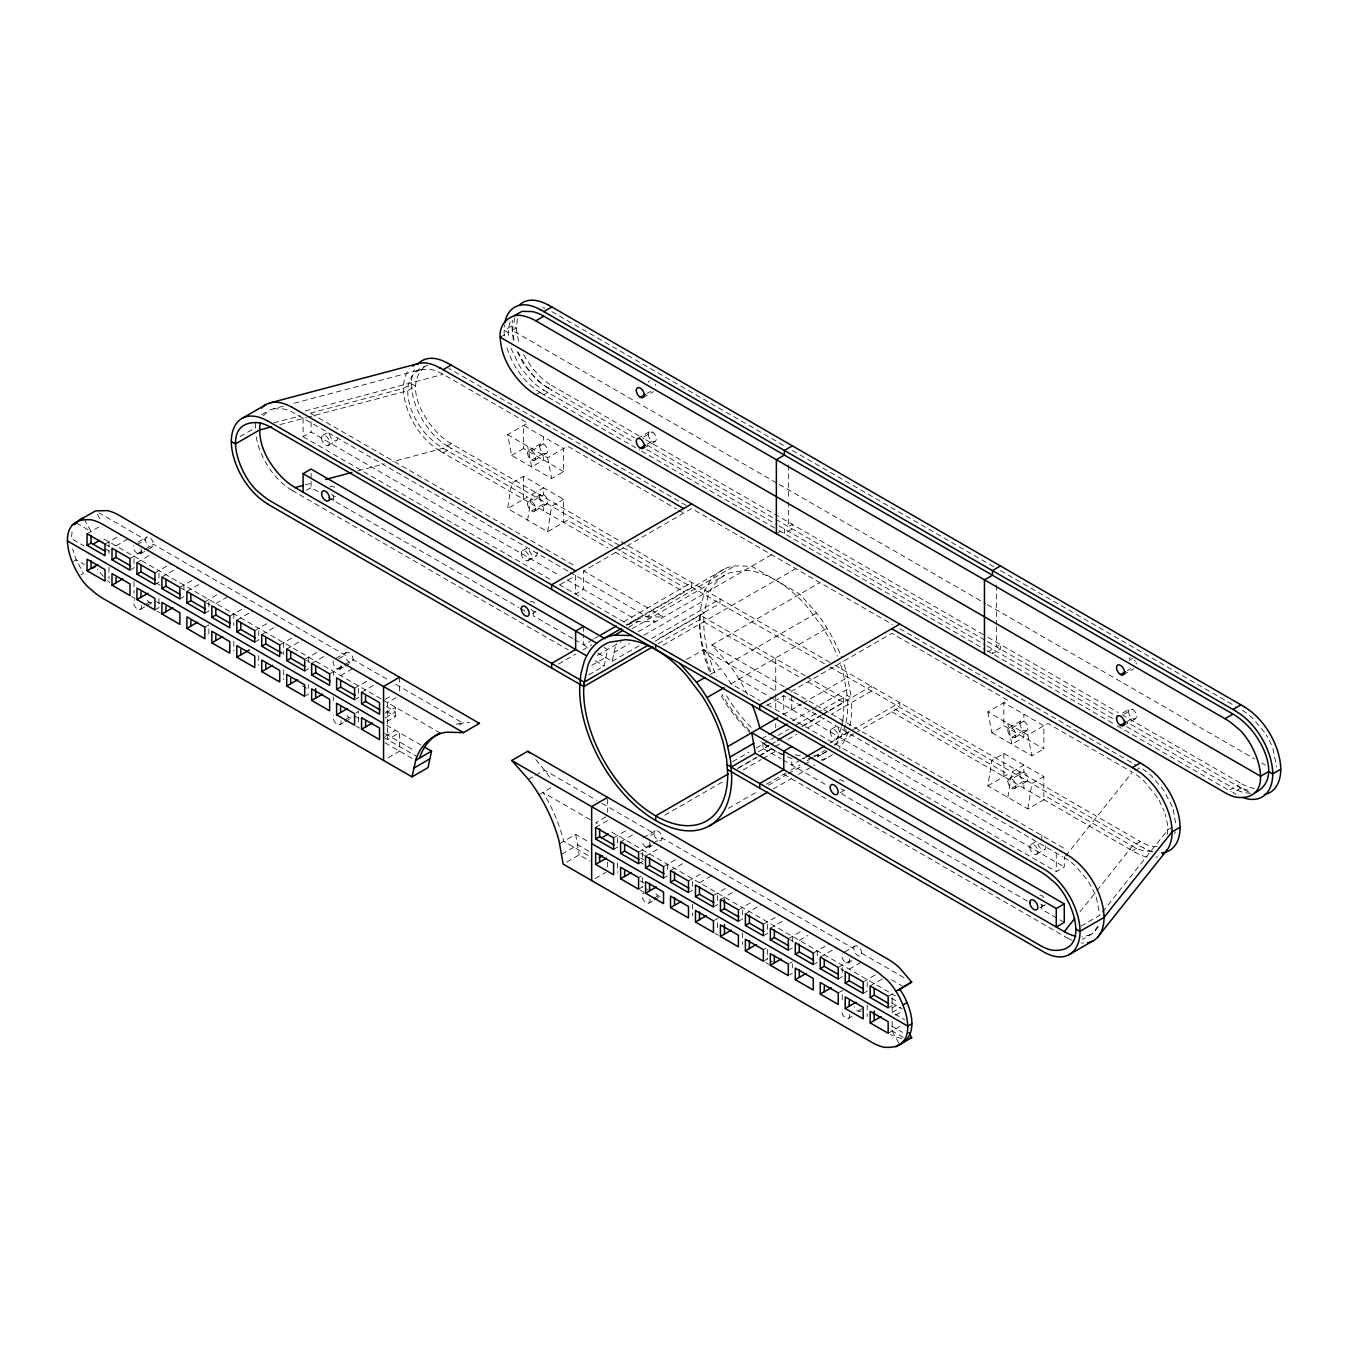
<?xml version="1.0" encoding="UTF-8"?>
<svg xmlns="http://www.w3.org/2000/svg" width="1348" height="1348" viewBox="0 0 1348 1348"><rect width="100%" height="100%" fill="white"/><g stroke="black" fill="none" stroke-linecap="round" stroke-linejoin="round"><path stroke-width="0.75" stroke-dasharray="5 3.75" d="M703.875 617.266L703.707 621.782A101.875 58.823 60 0 0 716.732 677.016M1167.621 834.378L1167.621 824.723L1165.211 814.024M588.688 674.876L604.123 665.963L607.611 649.483L604.056 647.444M597.889 653.123L612.127 661.346L616.238 642.929M700.202 615.143L699.696 624.107A101.875 58.823 60 0 0 709.351 671.253M654.875 641.328L704.212 612.835L708.054 595.85A101.875 58.823 60 0 1 729.437 572.934L745.292 570.423A101.875 58.823 60 0 1 806.171 605.572L822.044 626.399A101.875 58.823 60 0 1 837.479 656.19M612.969 546.294L567.643 520.126L547.625 531.685L507.606 508.567L511.617 483.157L523.614 476.232L563.633 499.333L563.633 522.434M527.624 520.126L531.618 494.716L543.632 487.774L543.632 494.716L531.618 501.641M547.625 531.685L551.635 506.258L563.633 499.333M1152.102 851.329L1143.761 850.79A55.487 32.032 60 0 1 1132.32 846.14L1047.868 797.393L1027.85 808.935L987.831 785.833L991.842 760.424L1003.839 753.481L1043.858 776.583L1043.858 799.701M1007.849 797.393L1011.843 771.966L1023.857 765.041L1023.857 771.966L1011.843 778.908M1027.85 808.935L1031.86 783.525L1043.858 776.583M72.084 531.786L71.41 538.61L83.913 545.822M517.447 319.122L516.233 328.002L518.946 343.706M1174.715 833.974L1175.237 831.935M510.117 321.818L508.533 327.968L508.533 337.623M514.953 317.724L512.24 330.311L513.453 340.572M1097.997 926.009L1092.537 933.473L1082.478 939.438M263.163 415.791L269.92 409.893L283.569 406.034M1065.594 856.047L1132.32 772.202L1047.868 723.455L1027.85 734.997L987.831 711.896L1007.849 700.337L891.786 633.341L791.748 691.103L791.748 709.587M1079.984 911.905L1095.688 892.174M1096.986 890.523L1132.32 846.14L1140.324 841.523A55.487 32.032 60 0 0 1151.765 846.173L1158.117 846.847M1102.512 911.939L1167.924 829.728L1172.726 826.964M1095.115 930.946L1100.356 924.374M427.704 365.325C391.83 376.446 411.426 422.783 431.731 439.701A55.487 32.032 60 0 0 443.172 448.261L527.624 497.024L507.606 508.567M424.401 366.841C403.894 386.219 423.188 419.262 439.734 435.067A55.487 32.032 60 0 0 451.176 443.644L619.187 540.649M261.461 414.712L268.319 410.752M240.045 436.617L255.497 427.704M87.047 533.774L99.634 526.512M73.5 561.391L76.179 559.841L84.435 564.627M105.026 544.154L121.034 534.92M303.098 418.234L303.098 436.718L311.102 432.085L559.959 575.764M116.012 545.873L128.009 538.947M80.863 574.956L83.525 573.406L76.179 559.841L72.624 548.872M138.069 542.098L146.646 537.144M322.728 435.488L329.131 431.781M136.906 544.676L145.483 539.739A5.662 3.269 60 0 1 151.482 539.2A5.662 3.269 60 0 1 151.482 547.204A5.662 3.269 60 0 1 145.483 539.739L99.162 512.981M500.226 337.236L508.23 332.619L504.236 330.311L512.24 325.694L516.233 328.002L512.24 330.311L777.459 483.443M137.479 553.59L142.618 550.624M144.337 549.63L153.487 544.356L345.139 655.044A5.662 3.269 60 0 0 351.137 662.508A5.662 3.269 60 0 0 351.137 654.505A5.662 3.269 60 0 0 345.139 655.044L336.562 659.998M129.981 558.561L145.988 549.327M140.31 553.876L145.449 550.911M147.168 549.917L152.307 546.951M328.39 445.278L336.393 440.661M136.957 562.605L152.964 553.354M129.981 570.12L133.991 567.811L133.991 556.252M154.936 572.984L170.943 563.734M306.299 490.318L311.102 487.538L318.01 491.531M161.912 577.011L177.919 567.761M154.936 584.526L158.946 582.218L158.946 570.659M144.91 604.864L151.768 600.905M140.31 609.448L145.449 606.465M147.168 605.488L152.307 602.505M328.39 500.849L334.793 497.159M179.891 587.391L192.478 580.129M154.936 609.953L158.946 607.628L158.946 596.086M186.883 591.418L202.891 582.168M179.891 598.933L183.901 596.625M451.176 443.644L443.172 448.261L392.453 461.724M535.83 394.762L543.834 390.145L634.032 442.211M517.009 351.542L524.372 365.106L536.403 379.26A55.487 32.032 60 0 0 547.844 387.836L551.837 385.528L643.839 438.639M443.172 452.894L451.176 448.261M543.834 394.762L551.837 390.145M204.845 601.798L220.853 592.547M563.633 471.615L523.614 448.496L523.614 425.395L563.633 448.496L563.633 471.615L551.635 478.54L511.617 455.439L507.606 434.646L527.624 423.087L443.172 374.323A55.487 32.032 60 0 0 431.731 369.672L421.486 369.453L291.673 403.894M215.832 603.516L227.846 596.574M204.845 613.34L208.856 611.032L208.856 599.489M204.845 627.208L208.856 624.899L208.856 636.458M229.8 616.205L245.808 606.954M511.617 455.439L523.614 448.496M528.787 450.535L540.801 443.593M236.793 620.232L252.801 610.998M531.618 450.805L543.632 443.88L543.632 436.954M531.618 460.056L543.632 453.13L543.632 460.056L531.618 466.981L527.624 446.188M647.158 393.346L650.579 391.375M534.448 460.342L546.462 453.4M643.131 397.593L653.409 391.645M507.606 434.646L547.625 457.747L567.643 446.188L676.443 509.005M254.772 630.611L270.779 621.377M261.748 634.638L277.755 625.405M254.772 642.17L258.765 639.845L258.765 628.303M279.727 645.018L295.734 635.784M528.787 501.355L540.801 494.43M637.469 438.622L649.466 431.697M643.721 436.921L652.297 431.967M286.703 649.045L302.71 639.811M531.618 510.892L543.632 503.95L543.632 510.892M647.158 444.183L652.297 441.217M534.448 511.162L546.462 504.236M643.131 448.429L655.128 441.487M304.682 659.425L320.689 650.191M311.658 663.452L327.665 654.218M304.682 670.984L308.675 668.675M336.006 658.397L346.301 652.449M522.384 550.793L527.186 548.029M333.259 660.857A5.662 3.269 60 0 0 337.135 668.911L342.274 665.946M344.566 664.615L353.142 659.661L388.662 680.184M329.637 673.832L345.644 664.598M339.949 669.198L343.386 667.209M345.105 666.215L351.963 662.256M528.045 560.6L536.049 555.983M340.623 675.55L352.62 668.625M306.013 695.619L308.675 694.085M354.591 688.238L370.599 679.004M361.567 692.282L377.575 683.032M354.591 699.797L358.602 697.489L358.602 685.93M560.212 584.493L575.647 575.579L575.647 594.064L583.65 589.447L583.65 570.962L691.692 508.567L892.528 624.528M355.923 712.89L358.602 711.356L358.602 722.899M344.566 720.102L351.424 716.125M339.949 724.668L343.386 722.68M345.105 721.702L351.963 717.726A5.662 3.269 60 0 1 345.661 713.143M532.848 613.306L536.049 611.453M385.258 699.359L392.133 695.399M396.127 697.708L387.55 702.662L387.55 739.631L399.564 732.689L399.564 751.173L387.112 758.368M385.258 713.21L395.554 707.279L395.554 716.513L385.258 722.461M385.258 717.844L395.554 711.896L386.472 706.655M385.258 736.328L395.554 730.38M592.732 639.643L583.65 644.9L583.65 634.622M594.552 638.598L598.192 636.492M623.669 621.782L691.692 582.505L691.692 587.138L626.062 625.017M776.364 533.623L784.368 529.006L784.368 533.623L792.371 529.006L792.371 524.389L788.361 526.697L788.361 502.046M558.493 664.042L575.647 654.134M582.841 649.972L591.856 644.782M626.82 625.186L724.432 569.058A80.257 46.337 60 0 1 734.862 565.84L751.577 566.261L799.886 594.148L816.602 613.037A80.257 46.337 60 0 1 827.032 628.303L829.509 632.33A107.537 62.075 60 0 1 841.59 657.487M459.179 725.005L462.735 722.949L469.508 722.41M628.522 627.241L638.817 621.293L655.532 621.698L570.187 572.428M629.449 624.141A107.537 62.075 60 0 1 633.931 621.091L636.391 619.895A80.257 46.337 60 0 1 646.821 616.676L734.862 565.84M632.027 628.707L724.803 575.158M597.316 655.431L621.007 641.749M638.379 631.605L771.595 554.702M591.705 665.39L605.437 657.47M613.441 652.853L629.6 643.518M643.973 635.211L701.482 602.017M612.127 661.346L639.087 645.776M651.657 638.514L720.186 598.95L719.883 603.399L656.223 640.165M658.161 643.653L699.882 619.574L799.937 677.353M662.963 645.304L795.741 568.654M686.688 659.492L703.841 649.601L776.482 691.524M747.618 694.742A107.537 62.075 60 0 0 741.467 683.166L738.99 679.122A80.257 46.337 60 0 0 728.56 663.873L711.845 644.967L819.904 582.589M528.467 779.397L533.808 776.313M535.594 775.285L544.474 770.146L596.827 800.375M710.278 674.438L720.557 668.49A80.257 46.337 60 0 1 730.987 683.756L760.087 700.556M728.56 663.873L816.602 613.037M538.897 794.646L553.186 786.406M730.987 683.756L827.032 628.303M766.591 705.627L783.744 695.72L1062.679 856.772M559.673 843.612L575.68 834.378L589.902 842.584M605.943 816.854L595.648 822.802L599.658 825.111M783.137 714.609L801.1 704.229M802.903 703.201L847.825 677.269M595.648 827.419L608.234 820.157M561.863 854.126L577.871 844.876L590.138 851.953M761.957 738.603L767.349 735.486M792.506 720.961L810.468 710.581M812.271 709.554L849.998 687.766M732.655 761.603L748.966 752.184M756.228 748.005L768.916 740.675M770.736 739.614L776.178 736.48M777.981 735.435L788.866 729.15M796.129 724.971L821.505 710.312M823.325 709.267L847.269 695.433L851.296 697.759L847.184 674.607A107.537 62.075 60 0 0 842.871 660.924M566.716 862.063L579.168 854.868L589.851 861.035M762.58 742.192L763.254 748.595L768.646 745.478M802.785 725.763L820.764 715.4M822.55 714.356L871.314 686.216L871.6 691.002L831.581 714.103M758.368 751.763L769.253 745.478M771.056 744.433L776.499 741.299M801.891 726.639L820.022 716.159M821.842 715.114L843.595 702.561L807.216 681.549M613.626 837.799L626.197 830.536M738.822 767.669L757.003 757.172M758.823 756.11L773.381 747.719M775.201 746.657L780.661 743.506M787.94 739.311L797.022 734.053M807.941 727.751L824.319 718.316M737.289 768.764L771.73 748.865M664.783 815.237L724.803 780.576M743.001 770.079L761.182 759.581M763.002 758.536L775.74 751.173M620.602 841.826L636.61 832.592M613.626 849.358L617.637 847.033L617.637 835.49M643.249 837.765L655.246 830.823M831.328 729.167L836.131 726.387M650.646 835.389L654.083 833.418A5.662 3.269 60 0 1 660.082 832.879A5.662 3.269 60 0 1 660.082 840.882A5.662 3.269 60 0 1 654.083 833.418L598.63 801.42M646.08 847.285L651.219 844.303M653.51 842.989L662.087 838.035L853.739 948.638A5.662 3.269 60 0 0 859.738 956.103A5.662 3.269 60 0 0 859.738 948.099A5.662 3.269 60 0 0 853.739 948.638M638.581 852.206L654.589 842.972M595.209 878.508L605.875 872.341M648.91 847.555L652.331 845.584M800.847 759.783L791.748 765.041L791.748 758.873M802.667 758.739L806.289 756.632M829.947 742.984L899.79 702.662L899.79 707.279L857.581 731.644M987.663 651.927L992.465 649.146L992.465 653.78L1000.469 649.146L1000.469 644.529L996.458 646.838L996.458 626.298M766.591 784.182L789.136 771.157M790.939 770.129L799.954 764.923M807.149 760.761L812.558 757.643M814.361 756.599L825.161 750.364M834.159 745.174L855.778 732.689M645.557 856.233L661.565 846.999M728.375 808.345L757.391 791.596M768.276 785.311L786.406 774.847M788.209 773.803L802.717 765.428M804.537 764.383L809.98 761.232M817.225 757.054L822.668 753.92M638.581 863.765L642.592 861.456L642.592 849.897M773.112 789.052L791.31 778.554M798.572 774.359L814.95 764.906M822.229 760.71L829.509 756.498M638.581 877.615L641.244 876.082M663.536 866.612L679.544 857.379M670.529 870.64L684.818 862.4M638.581 889.175L642.592 886.866L647.815 889.882M663.536 878.171L667.546 875.863M653.51 898.459L660.368 894.499M648.91 903.042L652.331 901.054M654.05 900.06L660.908 896.1A5.662 3.269 60 0 1 654.623 891.517M840.192 792.641L844.994 789.861M688.491 881.019L704.499 871.785M699.477 882.738L711.491 875.812M688.491 892.578L692.501 890.27L692.501 878.711M987.831 711.896L991.842 732.689L1003.839 725.763L1043.858 748.865L1043.858 725.763L1003.839 702.662L1003.839 725.763M713.446 895.426L729.453 886.192M1009.012 727.785L1021.026 720.86M1011.843 728.072L1023.857 721.146L1023.857 714.204M1129.102 660.368L1132.522 658.397M720.439 899.47L736.446 890.219M713.446 906.985L717.456 904.677L717.456 893.117M1011.843 737.305L1023.857 730.38L1023.857 737.305L1011.843 744.248L1007.849 723.455M1127.383 670.613L1130.82 668.625M1014.673 737.592L1026.687 730.667M1123.356 674.842L1133.651 668.911M713.446 920.853L717.456 918.544L717.456 930.086M738.418 909.849L754.425 900.599M745.393 913.877L761.401 904.626M738.418 921.392L742.411 919.083L742.411 907.524M991.842 732.689L1031.86 755.79L1043.858 748.865M987.831 785.833L1007.849 774.274L891.786 707.279M1009.012 778.622L1021.026 771.696M1122.833 712.907L1129.708 708.947M1123.962 714.17L1132.522 709.233M763.372 924.256L779.38 915.006M1011.843 788.142L1023.857 781.217L1023.857 788.142M1127.383 721.433L1132.522 718.467M770.348 928.283L782.918 921.021M1014.673 788.428L1026.687 781.486M1123.356 725.679L1135.353 718.754M763.372 935.798L767.366 933.49L767.366 921.948M763.372 949.666L766.035 948.133M788.327 938.663L804.335 929.412M763.372 961.225L767.366 958.9L772.606 961.933M799.313 940.382L807.89 935.428M788.327 950.205L792.321 947.897M789.658 963.298L792.321 961.764M813.282 953.07L829.29 943.819M1135.522 770.348L1140.324 767.585M789.658 974.857L792.321 973.323M820.258 957.097L836.266 947.863M813.282 964.612L817.276 962.304M844.606 951.991L854.902 946.043M1030.984 844.387L1037.387 840.697M838.237 967.476L850.807 960.214M848.566 962.775L851.987 960.804M1036.646 854.194L1044.649 849.577M849.223 969.195L861.22 962.27M838.237 979.036L842.23 976.71L842.23 965.168M838.237 992.886L842.23 990.578L842.23 1002.137M863.192 981.883L875.779 974.621M767.366 704.751L1056.276 871.549L1064.28 866.933L1064.28 856.671M870.168 985.91L884.473 977.671M863.192 993.442L867.202 991.134L867.202 979.575M1229.78 789.861L1232.982 788.024A55.487 32.032 60 0 0 1244.44 792.675L1250.792 793.349M1254.617 788.445L1252.444 788.041A55.487 32.032 60 0 1 1240.986 783.39L1236.992 785.716A55.487 32.032 60 0 0 1248.433 790.366L1250.607 790.754M1132.32 850.756L1140.324 846.14M1240.986 788.024L1232.982 792.641L1236.082 794.427M858.305 1010.798L861.743 1008.826M848.566 1018.347L851.987 1016.375M1039.847 907.912L1044.649 905.131M888.147 996.29L892.157 993.981L892.157 1012.466L904.66 1019.678M888.147 1007.849L892.157 1005.541M892.157 1007.849L899.015 1003.889M892.157 1012.466L900.734 1007.512M895.577 1015.111L902.435 1011.152M888.147 1033.259L900.734 1025.996M1081.029 926.11L1099.884 915.225L1096.21 896.74M416.397 371.475L421.486 369.453M1091.054 934.484L1082.09 936.961M724.432 569.058L721.972 570.255A107.537 62.075 60 0 0 704.279 592.092L700.168 610.509L704.212 612.835M305.238 410.921L443.172 374.323M273.745 422.868L300.115 415.875M310.259 413.179L403.558 388.426L411.561 383.809L415.572 386.118L407.568 390.735L308.17 417.105M279.777 424.637L306.148 417.644M305.238 484.859L311.321 483.241M357.978 470.856L384.349 463.864M273.425 408.73L283.653 408.966A55.487 32.032 60 0 1 295.094 413.617L568.384 571.384M646.821 616.676L663.536 617.081L583.65 570.962M901.829 1038.348L899.638 1037.943A55.487 32.032 60 0 1 890.523 1034.556M551.837 311.59L785.109 446.272M792.371 450.451L996.846 568.502M1000.469 570.592L1235.577 706.335M779.279 484.488L985.607 603.601M987.41 604.645L1254.432 758.806M1261.694 763.002L1265.334 765.108M645.658 439.684L985.995 636.172M987.798 637.216L1118.301 712.57M1121.924 714.659L1240.986 783.39M547.844 387.836L634.436 437.83M647.057 445.11L985.995 640.789M987.41 641.614L1117.93 716.967M1123.39 720.118L1244.086 789.81M646.669 449.507L777.105 524.827M778.925 525.872L985.22 644.967M987.039 646.012L1113.92 719.276M1126.557 726.572L1232.982 788.024M540.733 392.976L639.744 450.131M641.547 451.176L777.139 529.461M778.942 530.505L985.22 649.601M987.039 650.646L1113.566 723.691M1117.189 725.78L1231.179 791.596M686.25 505.433L451.176 369.706A55.487 32.032 60 0 0 448.85 368.442M899.79 628.724L1136.718 765.495M678.246 510.05L683.689 513.2M620.99 541.694L833.081 664.126M834.901 665.187L1140.324 841.523M448.075 446.474L621.209 546.429M623.012 547.473L828.262 665.979M830.065 667.024L1143.424 847.926M614.789 547.355L683.689 587.138M440.071 451.091L608.032 548.063M615.244 552.225L683.689 591.755M891.786 711.896L1135.42 852.559M805.245 675.786L699.882 614.958L699.696 619.473A107.537 62.075 60 0 0 711.963 674.388M807.048 676.831L851.599 702.561L851.768 707.279A107.537 62.075 60 0 1 849.189 728.51M311.102 413.6L574.636 565.756M711.845 644.967L784.485 686.907M786.305 687.952L1064.28 848.448M567.255 579.977L636.391 619.895M738.99 679.122L768.09 695.939M769.91 696.983L1064.28 866.933M303.098 436.718L551.955 580.398M559.251 584.594L628.387 624.512A80.257 46.337 60 0 1 638.817 621.293M328.39 497.513L518.862 607.493M520.648 608.521L526.04 611.638M572.833 638.649L533.218 615.783L533.218 611.166M574.636 639.693L587.206 646.956M763.254 748.595L781.065 758.873M782.851 759.901L827.756 785.833M1027.361 901.071L842.163 794.157L842.163 789.591M1064.28 922.386L1041.819 909.411L1041.819 904.862M595.226 660.823L604.123 665.963M291.994 490.369L568.401 649.955M783.744 774.274L1067.38 938.04M395.924 684.38L462.735 722.949A80.257 46.337 60 0 0 456.433 724.365M861.743 953.255L904.424 977.89M891.567 979.794L902.368 986.011M76.179 522.889L91.057 531.466L84.469 519.519M381.029 698.887L103.055 538.408L103.055 541.492M382.832 699.932L440.307 733.11M590.188 819.651L542.907 792.338L545.367 796.382A107.537 62.075 60 0 1 563.06 838.641L563.683 841.304L590.323 856.688M611.655 832.036L895.46 995.886M104.874 544.07L110.317 547.221M181.171 588.132L184.811 590.222M206.615 602.809L210.254 604.915M306.535 660.503L310.175 662.593M640.721 853.452L644.361 855.542M789.709 939.455L793.332 941.544M840.579 968.824L844.202 970.914M891.432 998.194L898.712 1002.39M104.874 548.687L110.317 551.837M386.472 711.272L395.554 716.513M640.721 858.069L644.361 860.159M891.432 1002.811L902.334 1009.113M156.452 583.094L160.092 585.201M639.626 862.046L643.249 864.152M386.573 725.19L420.879 744.989M156.301 601.545L159.957 603.651M302.188 685.744L307.664 688.895M354.136 715.721L359.579 718.872M385.023 733.548L415.336 751.038M640.367 880.969L643.99 883.075M891.736 1026.148L902.621 1032.433M383.557 737.305L417.745 757.054M892.157 1021.329L892.157 1030.95L905.384 1038.583M131.632 596.49L135.255 598.579M156.89 611.065L160.496 613.155M355.973 726.016L359.596 728.105M385.023 742.782L412.016 758.368M640.351 890.202L643.99 892.292M714.811 933.187L718.45 935.293M765.563 962.489L769.169 964.561M703.841 649.601L720.557 668.49M103.274 576.304L97.342 569.058M535.746 759.463L544.474 770.146A80.257 46.337 60 0 1 551.467 779.869M1264.475 732.183L1252.444 718.029A55.487 32.032 60 0 0 1240.986 709.469M1157.494 797.561L1143.761 780.778A55.487 32.032 60 0 0 1134.645 773.634M1266.176 734.829L1267.76 737.508M892.157 1030.95L899.672 1044.599M97.41 514.296L100.241 519.418M1159.095 800.257L1164.251 811.26M523.597 354.743L532.056 367.869L540.396 376.951A55.487 32.032 60 0 0 551.837 385.511M1269.243 740.237L1271.821 745.747M1095.115 893.977L1087.769 880.429L1075.721 866.259A55.487 32.032 60 0 0 1064.28 857.699M1172.255 806.643L1163.796 790.316L1151.765 776.162A55.487 32.032 60 0 0 1142.649 769.017M1272.933 748.511L1276.59 766.995M510.943 348.323L520.362 367.414L532.393 381.568A55.487 32.032 60 0 0 543.834 390.145M1173.215 809.39L1175.928 825.111M575.68 834.378L579.168 854.868M1027.85 734.997L1031.86 755.79M547.625 457.747L551.635 478.54M847.269 695.433L843.427 674.017A101.875 58.823 60 0 0 839.922 662.677M843.275 697.742L843.764 707.279A101.875 58.823 60 0 1 841.708 725.847M847.589 700.235L847.774 704.97A101.875 58.823 60 0 1 845.702 723.539M1056.276 853.065L1056.276 871.549M1041.819 835.49L1041.819 840.04M1003.839 753.481L1003.839 776.583M996.458 585.234L996.458 624.259M867.202 1004.985L867.202 1016.544M842.163 720.22L842.163 724.82M817.276 950.761L817.276 956.153M792.321 936.355L792.321 941.746M792.321 963.82L792.321 967.931M788.361 465.077L788.361 500.007M783.744 695.72L783.744 714.204M775.74 658.751L775.74 692.198M775.74 694.287L775.74 711.019M775.74 723.556L775.74 727.735M767.366 949.413L767.366 958.9M742.411 932.951L742.411 944.493M692.501 904.137L692.501 915.68M667.546 864.304L667.546 869.696M642.592 877.363L642.592 886.866M617.637 862.956L617.637 872.459M607.662 799.229L607.662 812.17M607.662 862.08L607.662 867.623M583.65 626.416L583.65 632.566M523.614 476.232L523.614 499.333M399.564 677.235L399.564 692.029M333.563 495.946L333.563 500.512M333.63 671.523L333.63 675.382M333.63 696.95L333.63 700.791M311.102 421.823L311.102 432.085M311.102 473.165L311.102 479.332M311.102 481.388L311.102 487.538M308.675 657.116L308.675 662.896M308.675 684.464L308.675 688.306M283.72 642.71L283.72 654.269M283.72 670.057L283.72 679.678M258.765 655.634L258.765 665.272M233.811 613.896L233.811 625.438M233.811 641.227L233.811 650.865M183.901 585.083L183.901 588.924M133.991 581.679L133.991 593.221M109.02 541.845L109.02 553.405M109.02 567.272L109.02 578.814M548.737 388.173A51.342 29.639 60 0 1 518.373 352.35M514.11 340.168A51.342 29.639 60 0 1 512.055 325.593A51.342 29.639 60 0 1 512.425 320.352M540.733 392.79A51.342 29.639 60 0 1 506.107 344.785M504.422 335.871A51.342 29.639 60 0 1 504.051 330.209A51.342 29.639 60 0 1 504.422 324.969M542.621 307.529A55.487 32.032 60 0 1 544.895 308.288M1248.838 792.068A51.342 29.639 60 0 1 1244.086 789.625M648.439 382.327A5.662 3.269 60 0 1 649.466 380.861M655.128 384.129A5.662 3.269 60 0 1 655.768 385.444M1129.068 658.7A5.662 3.269 60 0 1 1130.534 657.858M1134.527 660.166A5.662 3.269 60 0 1 1135.353 661.379M1135.993 662.711A5.662 3.269 60 0 1 1136.398 664.059M440.071 450.923A51.342 29.639 60 0 1 403.389 388.325A51.342 29.639 60 0 1 409.691 368.847M291.994 490.2A51.342 29.639 60 0 1 256.086 436.196M255.311 427.602A51.342 29.639 60 0 1 255.682 422.362M448.075 446.306A51.342 29.639 60 0 1 411.393 383.708A51.342 29.639 60 0 1 414.291 369.453M832.542 754.543A107.537 62.075 60 0 1 821.134 760.019M792.186 758.604A107.537 62.075 60 0 1 784.014 755.436M782.362 754.661A107.537 62.075 60 0 1 762.53 742.226M749.724 730.869A107.537 62.075 60 0 1 721.972 694.422M848.246 731.644A107.537 62.075 60 0 1 839.265 748.309M826.678 751.594A101.875 58.823 60 0 1 813.552 756.009M800.375 755.756A101.875 58.823 60 0 1 794.376 754.492M751.106 727.313A101.875 58.823 60 0 1 724.803 692.788M845.314 725.072A101.875 58.823 60 0 1 834.749 745.158M813.046 757.677A101.875 58.823 60 0 1 802.178 758.654M784.25 754.829A101.875 58.823 60 0 1 760.778 741.569M751.577 733.902A101.875 58.823 60 0 1 720.792 695.096M841.321 727.381A101.875 58.823 60 0 1 834.126 743.287M826.914 751.005A101.875 58.823 60 0 1 818.034 756.144M1157.629 856.772A51.342 29.639 60 0 1 1155.691 857.227M1147.131 857.042A51.342 29.639 60 0 1 1135.42 852.374M1083.522 943.027A51.342 29.639 60 0 1 1081.332 942.875M1072.132 940.297A51.342 29.639 60 0 1 1067.38 937.871M1152.843 851.885A51.342 29.639 60 0 1 1143.424 847.757M337.573 438.066A5.662 3.269 60 0 1 332.535 439.633A5.662 3.269 60 0 1 330.108 431.444M335.568 496.485A5.662 3.269 60 0 1 331.574 494.177M330.108 487.016A5.662 3.269 60 0 1 335.568 488.481M1045.694 845.702A5.662 3.269 60 0 1 1041.819 849.291A5.662 3.269 60 0 1 1037.96 841.236M1045.29 904.542A5.662 3.269 60 0 1 1039.813 903.076M1039.813 895.072A5.662 3.269 60 0 1 1045.29 899.925M844.168 790.113A5.662 3.269 60 0 1 841.135 788.833M839.332 780.071A5.662 3.269 60 0 1 844.994 783.323M846.173 731.762A5.662 3.269 60 0 1 841.641 733.733A5.662 3.269 60 0 1 838.304 726.016M845.634 729.133A5.662 3.269 60 0 1 846.039 730.481M535.223 611.706A5.662 3.269 60 0 1 530.387 608.184M530.387 601.646A5.662 3.269 60 0 1 535.223 603.702M537.094 552.107A5.662 3.269 60 0 1 533.218 555.696A5.662 3.269 60 0 1 529.36 547.642M109.795 582.622A55.487 32.032 60 0 1 107.57 580.634M861.204 1010.832A5.662 3.269 60 0 1 854.261 1006.821M849.594 1014.488A5.662 3.269 60 0 1 845.213 1017.723A5.662 3.269 60 0 1 842.264 1009.13M849.594 958.917A5.662 3.269 60 0 1 845.213 962.169A5.662 3.269 60 0 1 842.264 953.575M649.534 842.348A5.662 3.269 60 0 1 647.107 847.724A5.662 3.269 60 0 1 642.069 840.343M649.938 899.167A5.662 3.269 60 0 1 647.444 903.261A5.662 3.269 60 0 1 642.457 897.987A5.662 3.269 60 0 1 644.074 892.983M151.482 602.758A5.662 3.269 60 0 1 146.022 597.922M340.993 720.792A5.662 3.269 60 0 1 336.612 724.044A5.662 3.269 60 0 1 333.664 715.451M340.993 665.322A5.662 3.269 60 0 1 337.135 668.911M141.338 605.572A5.662 3.269 60 0 1 136.434 608.403A5.662 3.269 60 0 1 134.648 599.641M140.933 548.67A5.662 3.269 60 0 1 138.002 553.86A5.662 3.269 60 0 1 133.604 545.552M648.304 434.275A5.662 3.269 60 0 0 654.302 441.74A5.662 3.269 60 0 0 654.302 433.736A5.662 3.269 60 0 0 648.304 434.275M1128.529 711.542A5.662 3.269 60 0 0 1134.527 719.006A5.662 3.269 60 0 0 1134.527 711.003A5.662 3.269 60 0 0 1128.529 711.542M1019.846 723.455A5.662 3.269 60 0 0 1025.862 730.919A5.662 3.269 60 0 0 1025.862 722.916A5.662 3.269 60 0 0 1019.846 723.455M1007.849 730.38A5.662 3.269 60 0 0 1013.848 737.845A5.662 3.269 60 0 0 1013.848 729.841A5.662 3.269 60 0 0 1007.849 730.38M1019.846 774.274A5.662 3.269 60 0 0 1025.862 781.756A5.662 3.269 60 0 0 1025.862 773.735A5.662 3.269 60 0 0 1019.846 774.274M1007.849 781.217A5.662 3.269 60 0 0 1013.848 788.681A5.662 3.269 60 0 0 1013.848 780.677A5.662 3.269 60 0 0 1007.849 781.217M539.621 446.188A5.662 3.269 60 0 0 545.62 453.653A5.662 3.269 60 0 0 545.62 445.649A5.662 3.269 60 0 0 539.621 446.188M527.624 453.13A5.662 3.269 60 0 0 533.623 460.595A5.662 3.269 60 0 0 533.623 452.591A5.662 3.269 60 0 0 527.624 453.13M539.621 497.024A5.662 3.269 60 0 0 545.62 504.489A5.662 3.269 60 0 0 545.62 496.485A5.662 3.269 60 0 0 539.621 497.024M527.624 503.95A5.662 3.269 60 0 0 533.623 511.414A5.662 3.269 60 0 0 533.623 503.411A5.662 3.269 60 0 0 527.624 503.95M321.565 438.066A5.662 3.269 60 0 0 327.564 445.548A5.662 3.269 60 0 0 327.564 437.544A5.662 3.269 60 0 0 321.565 438.066M1029.821 846.982A5.662 3.269 60 0 0 1035.82 854.447A5.662 3.269 60 0 0 1035.82 846.443A5.662 3.269 60 0 0 1029.821 846.982M830.166 731.762A5.662 3.269 60 0 0 836.164 739.226A5.662 3.269 60 0 0 836.164 731.223A5.662 3.269 60 0 0 830.166 731.762M521.221 553.388A5.662 3.269 60 0 0 527.22 560.852A5.662 3.269 60 0 0 527.22 552.849A5.662 3.269 60 0 0 521.221 553.388"/><path stroke-width="1.5" d="M424.418 747.045L431.529 751.156L428.041 767.619L412.033 776.869L103.004 598.445A55.487 32.032 60 0 1 91.563 589.885C71.882 576.017 48.916 515.593 91.563 519.873A55.487 32.032 60 0 1 103.004 524.507L463.442 732.604L479.45 723.37L119.012 515.273A55.487 32.032 60 0 0 107.57 510.622L95.54 510.892L79.532 520.126M500.226 337.236C498.591 323.992 511.195 311.691 524.389 316.19A55.487 32.032 60 0 1 535.83 320.841L1224.978 718.703A55.487 32.032 60 0 1 1236.436 727.263C1256.1 741.13 1279.067 801.554 1236.436 797.291A55.487 32.032 60 0 1 1224.978 792.641L535.83 394.762A55.487 32.032 60 0 1 524.389 386.202C511.077 373.43 500.816 356.041 500.226 337.236L1260.582 776.229L1268.586 771.612L1272.596 773.921L1280.6 769.304M899.672 989.011C910.102 1004.041 920.987 1034.186 899.672 1044.599M647.613 645.507L584.139 682.155L271.083 501.405A55.487 32.032 60 0 1 259.642 492.846C239.961 478.978 216.994 418.554 259.642 422.817A55.487 32.032 60 0 1 271.083 427.468L1040.268 871.549A55.487 32.032 60 0 1 1051.726 880.126C1071.39 893.977 1094.357 954.418 1051.71 950.138A55.487 32.032 60 0 1 1040.268 945.487L727.212 764.754M412.033 776.869L416.144 758.452A107.537 62.075 60 0 1 433.837 736.615L440.307 733.11L437.83 734.289A107.537 62.075 60 0 0 420.155 756.144L419.514 758.082M260.181 423.205C257.08 444.301 268.96 464.723 283.653 478.978A55.487 32.032 60 0 0 295.094 487.538L586.329 655.684M75.067 524.372L78.757 520.362L83.525 517.817M511.751 760.491L528.467 779.397A80.257 46.337 60 0 1 538.897 794.646L541.374 798.69A107.537 62.075 60 0 1 559.049 840.95L563.161 864.119L872.19 1042.526A55.487 32.032 60 0 0 883.631 1047.177C926.278 1051.44 903.312 991.016 883.631 977.165A55.487 32.032 60 0 0 872.19 968.605L511.751 760.491L527.759 751.257L888.197 959.355A55.487 32.032 60 0 1 899.638 967.915L911.669 982.085L899.015 990.022M1056.276 908.518L1056.276 927.003L1064.28 922.386L1064.28 903.901L1056.276 908.518L751.763 732.722L755.251 753.212L1064.28 931.636L1074.744 918.477M1097.744 937.079L1167.031 850.015M514.228 315.55L522.165 311.337L532.393 311.557A55.487 32.032 60 0 1 543.834 316.207L1232.982 714.086A55.487 32.032 60 0 1 1244.44 722.646C1261.863 737.878 1283.448 779.397 1254.668 792.894M242.168 418.335L266.179 404.467M72.169 525.198L76.179 522.889M87.047 545.333L105.026 555.713L105.026 544.154L87.047 533.774L87.047 545.333L91.057 543.025L105.43 551.332M92.759 544.339L99.634 540.38M87.047 570.743L105.026 581.123L105.026 569.581L87.047 559.201L87.047 570.743L97.915 564.475M92.102 568.452L95.54 566.48M112.002 559.74L129.981 570.12L129.981 558.561L112.002 548.198L112.002 559.74L116.012 557.432L130.385 565.739M443.172 369.706L451.176 365.089M543.834 311.59L551.837 306.973M535.83 320.824L543.834 316.207M303.098 492.172L303.098 473.687L311.102 469.053L604.966 638.716M112.002 585.15L129.981 595.53L129.981 583.987L112.002 573.608L112.002 585.15L122.87 578.882M136.957 574.147L154.936 584.526L154.936 572.984L136.957 562.605L136.957 574.147L140.967 571.838L155.34 580.146M136.957 599.574L154.936 609.953L154.936 598.394L136.957 588.014L136.957 599.574L147.825 593.289M161.912 588.554L179.891 598.933L179.891 587.391L161.912 577.011L161.912 588.554L165.922 586.245L180.295 594.552M161.912 613.98L179.891 624.36L179.891 612.801L161.912 602.421L161.912 613.98L172.78 607.712M186.883 602.96L204.845 613.34L204.845 601.798L186.883 591.418L186.883 602.96L190.877 600.652L205.267 608.959M186.883 628.387L204.845 638.767L204.845 627.208L186.883 616.828L186.883 628.387L197.735 622.119M211.838 617.384L229.8 627.764L229.8 616.205L211.838 605.825L211.838 617.384L215.832 615.059L230.222 623.366M211.838 642.794L229.8 653.173L229.8 641.614L211.838 631.235L211.838 642.794L222.69 636.526M640.3 397.306L645.439 394.341M236.793 631.791L254.772 642.17L254.772 630.611L236.793 620.232L236.793 631.791L240.787 629.482L255.176 637.773M236.793 657.201L254.772 667.58L254.772 656.021L236.793 645.641L236.793 657.201L249.363 649.938M261.748 646.197L279.727 656.577L279.727 645.018L261.748 634.638L261.748 646.197L265.741 643.889L281.934 653.224M640.3 448.143L645.439 445.177M261.748 671.607L279.727 681.987L279.727 670.428L261.748 660.065L261.748 671.607L272.616 665.339M286.703 660.604L304.682 670.984L304.682 659.425L286.703 649.045L286.703 660.604L290.696 658.296L305.086 666.603M286.703 686.014L304.682 696.394L304.682 684.851L286.703 674.472L286.703 686.014L297.571 679.746M311.658 675.011L329.637 685.391L329.637 673.832L311.658 663.452L311.658 675.011L315.668 672.703L330.041 681.01M311.658 700.421L329.637 710.8L329.637 699.258L311.658 688.879L311.658 700.421L322.526 694.153M336.612 689.418L354.591 699.797L354.591 688.238L336.612 677.875L336.612 689.418L340.623 687.109L354.996 695.416M691.692 503.95L551.635 584.813L551.635 589.447M792.371 445.834L784.368 450.451L784.368 455.068L776.364 459.702L776.364 533.623M399.564 677.235L383.557 686.486L383.557 760.424M336.612 714.828L354.591 725.207L354.591 713.665L336.612 703.285L336.612 714.828L347.481 708.559M361.567 703.825L379.546 714.204L379.546 702.662L361.567 692.282L361.567 703.825L365.578 701.516L379.951 709.823M361.567 729.251L379.546 739.631L379.546 728.072L361.567 717.692L361.567 729.251L372.436 722.966M583.65 626.416L575.647 631.033L575.647 649.517L551.635 663.385L551.635 668.001M600.012 635.447L616.39 625.994M679.83 663.452L696.545 682.358A80.257 46.337 60 0 1 706.975 697.607L709.452 701.651A107.537 62.075 60 0 1 727.128 743.911L730.565 760.676L731.711 776.583A107.537 62.075 60 0 1 655.684 820.494A107.537 62.075 60 0 1 579.64 688.794L580.803 674.219L584.223 661.413A107.537 62.075 60 0 1 601.916 639.559L621.529 628.471M604.376 638.379A80.257 46.337 60 0 1 614.806 635.161L623.383 630.207M415.521 760.39L431.529 751.156M413.347 768.377L429.355 759.126M652.735 646.804L583.819 686.587L267.982 504.236M696.545 682.358L705.122 677.404M706.975 697.607L724.129 687.716M899.79 624.09L759.733 704.97L759.733 709.587M1000.469 565.975L992.465 570.592L992.465 575.225L984.461 579.842L984.461 653.78M607.662 797.376L591.654 806.626L591.654 880.564M727.751 746.573L777.745 717.726M729.942 757.087L753.953 743.22M769.135 734.441L787.114 724.078M595.648 838.978L613.626 849.358L613.626 837.799L595.648 827.419L595.648 838.978L599.658 836.67L614.031 844.96M601.376 837.984L608.234 834.024M731.239 767.079L755.251 753.212M777.628 740.288L795.606 729.925M728.206 773.988L655.684 815.877L655.684 820.494M599.085 857.783L602.505 855.812M791.748 746.556L783.744 751.173L783.744 769.657L759.733 783.525L759.733 788.142M595.648 864.388L613.626 874.768L613.626 863.209L595.648 852.829L595.648 864.388L606.516 858.12M620.602 853.385L638.581 863.765L638.581 852.206L620.602 841.826L620.602 853.385L624.613 851.077L638.986 859.367M806.289 756.632L824.487 746.135M709.452 825.819L767.652 792.203M620.602 878.795L638.581 889.175L638.581 877.615L620.602 867.253L620.602 878.795L631.471 872.527M645.557 867.792L663.536 878.171L663.536 866.612L645.557 856.233L645.557 867.792L649.567 865.483L663.941 873.774M645.557 893.202L663.536 903.581L663.536 892.039L645.557 881.659L645.557 893.202L656.425 886.933M670.529 882.199L688.491 892.578L688.491 881.019L670.529 870.64L670.529 882.199L674.522 879.89L688.895 888.197M670.529 907.608L688.491 917.988L688.491 906.446L670.529 896.066L670.529 907.608L681.38 901.34M695.484 896.605L713.446 906.985L713.446 895.426L695.484 885.046L695.484 896.605L699.477 894.297L713.867 902.604M1120.525 674.573L1125.664 671.59M695.484 922.015L713.446 932.395L713.446 920.853L695.484 910.473L695.484 922.015L706.335 915.747M720.439 911.012L738.418 921.392L738.418 909.849L720.439 899.47L720.439 911.012L724.432 908.704L738.822 917.011M720.439 936.439L738.418 946.802L738.418 935.259L720.439 924.88L720.439 936.439L731.29 930.154M745.393 925.419L763.372 935.798L763.372 924.256L745.393 913.877L745.393 925.419L749.387 923.11L763.777 931.417M1120.525 725.393L1125.664 722.427M745.393 950.845L763.372 961.225L763.372 949.666L745.393 939.286L745.393 950.845L756.262 944.56M770.348 939.826L788.327 950.205L788.327 938.663L770.348 928.283L770.348 939.826L774.342 937.517L788.732 945.824M770.348 965.252L788.327 975.632L788.327 964.073L770.348 953.693L770.348 965.252L781.217 958.984M795.303 954.249L813.282 964.612L813.282 953.07L795.303 942.69L795.303 954.249L799.313 951.924L813.687 960.231M1132.32 767.585L1140.324 762.968M1232.982 709.469L1240.986 704.836M1224.978 718.703L1232.982 714.086M795.303 979.659L813.282 990.039L813.282 978.48L795.303 968.1L795.303 979.659L806.171 973.391M820.258 968.656L838.237 979.036L838.237 967.476L820.258 957.097L820.258 968.656L824.268 966.348L838.641 974.638M820.258 994.066L838.237 1004.445L838.237 992.886L820.258 982.507L820.258 994.066L831.126 987.798M845.213 983.063L863.192 993.442L863.192 981.883L845.213 971.504L845.213 983.063L849.223 980.754L863.596 989.044M845.213 1008.473L863.192 1018.852L863.192 1007.293L845.213 996.913L845.213 1008.473L856.081 1002.204M870.168 997.469L888.147 1007.849L888.147 996.29L870.168 985.91L870.168 997.469L874.178 995.161L888.551 1003.451M895.662 991.319L911.669 982.085M1179.921 827.419L1171.918 832.036L1103.894 917.533L1079.883 931.384L1075.872 929.075M870.168 1022.879L888.147 1033.259L888.147 1021.717L870.168 1011.337L870.168 1022.879L881.036 1016.611M903.025 1004.883L907.035 1002.575M911.804 1023.806L907.794 1026.114L591.654 843.595M903.025 1041.852L907.035 1039.544M895.662 1046.907L911.669 1037.674L908.855 1032.551M1069.183 954.62L1093.194 940.769M909.883 1038.162L911.669 1037.674M269.769 402.968L417.846 363.674M271.656 426.794L259.49 430.012L235.479 443.88L231.485 441.571M295.094 487.538L303.216 485.398M325.525 479.467L351.895 472.474M614.806 635.161L631.521 635.565M477.596 722.966L479.45 723.37M463.442 732.604L446.727 732.2A80.257 46.337 60 0 0 436.297 735.418M548.737 305.17L1244.086 706.638M540.733 309.804L1236.082 711.255M448.075 363.303L1143.424 764.754M440.071 367.92L683.689 508.567M891.786 628.724L1135.42 769.371M291.994 407.197L575.647 570.962M783.744 691.103L1067.38 854.868M267.982 421.065L1043.369 868.719A51.342 29.639 60 0 1 1080.051 931.485A51.342 29.639 60 0 1 1043.369 951.722L727.532 769.556M1064.28 903.901L759.766 728.089L759.143 725.426A107.537 62.075 60 0 0 752.184 704.903M303.098 473.687L596.962 643.333M67.4 540.919L383.557 723.455M527.759 751.257L529.612 752.993M874.178 988.994L874.178 995.161M874.178 1011.067L874.178 1020.571M849.223 974.587L849.223 980.754M849.223 1000.772L849.223 1006.164M824.268 960.18L824.268 966.348M824.268 986.365L824.268 991.757M799.313 944.223L799.313 951.924M799.313 969.65L799.313 977.351M774.342 929.817L774.342 937.517M774.342 955.243L774.342 962.944M749.387 915.41L749.387 923.11M749.387 940.82L749.387 948.537M724.432 899.082L724.432 908.704M724.432 924.492L724.432 934.113M699.477 886.596L699.477 894.297M699.477 912.006L699.477 919.707M674.522 872.19L674.522 879.89M674.522 897.6L674.522 905.3M655.684 644.9L655.684 649.517M649.567 857.783L649.567 865.483M649.567 883.193L649.567 890.893M624.613 844.91L624.613 851.077M624.613 871.094L624.613 876.486M599.658 828.953L599.658 836.67M599.658 854.379L599.658 862.08M365.578 695.349L365.578 701.516M365.578 721.551L365.578 726.926M340.623 680.942L340.623 687.109M340.623 707.127L340.623 712.519M315.668 666.535L315.668 672.703M315.668 688.626L315.668 698.112M290.696 652.129L290.696 658.296M290.696 678.314L290.696 683.706M265.741 637.722L265.741 643.889M265.741 663.907L265.741 669.299M240.787 623.315L240.787 629.482M240.787 649.5L240.787 654.892M215.832 608.908L215.832 615.059M215.832 635.093L215.832 640.485M190.877 594.502L190.877 600.652M190.877 620.687L190.877 626.079M165.922 580.095L165.922 586.245M165.922 606.28L165.922 611.672M140.967 565.671L140.967 571.838M140.967 591.873L140.967 597.248M116.012 551.265L116.012 557.432M116.012 577.449L116.012 582.841M91.057 535.324L91.057 543.025M91.057 560.734L91.057 568.435M519.772 304.715A51.342 29.639 60 0 1 548.737 305.356M504.826 322.509A51.342 29.639 60 0 1 540.733 309.973M1264.357 794.494A51.342 29.639 60 0 0 1280.769 769.405A51.342 29.639 60 0 0 1244.086 706.807M1243.193 797.628A51.342 29.639 60 0 0 1272.765 774.022A51.342 29.639 60 0 0 1236.082 711.424M267.982 504.068A51.342 29.639 60 0 1 231.3 441.47A51.342 29.639 60 0 1 267.982 421.233M412.606 366.235A51.342 29.639 60 0 1 414.257 365.19M415.993 364.348A51.342 29.639 60 0 1 440.071 368.088M261.63 408.124A51.342 29.639 60 0 1 291.994 407.366M417.695 364.23A51.342 29.639 60 0 1 448.075 363.471M1162.869 854.244A51.342 29.639 60 0 0 1172.103 832.137A51.342 29.639 60 0 0 1135.42 769.556M1087.651 942.724A51.342 29.639 60 0 0 1104.063 917.634A51.342 29.639 60 0 0 1067.38 855.036M1075.738 936.27A55.487 32.032 60 0 1 1064.28 931.62M1165.632 852.155A51.342 29.639 60 0 0 1180.107 827.52A51.342 29.639 60 0 0 1143.424 764.923M1163.695 852.61A51.342 29.639 60 0 1 1161.656 852.863M583.92 684.009L583.65 691.103A101.875 58.823 60 0 0 655.684 815.877A101.875 58.823 60 0 0 727.718 774.274L726.623 759.21L723.37 743.321A101.875 58.823 60 0 0 701.988 695.703L686.115 674.876A101.875 58.823 60 0 0 625.236 639.727L609.38 642.238A101.875 58.823 60 0 0 587.998 665.171L583.92 684.009M636.29 390.381A5.662 3.269 60 0 0 642.288 397.845A5.662 3.269 60 0 0 642.288 389.842A5.662 3.269 60 0 0 636.29 390.381M636.29 441.217A5.662 3.269 60 0 0 642.288 448.682A5.662 3.269 60 0 0 642.288 440.678A5.662 3.269 60 0 0 636.29 441.217M1116.515 667.631A5.662 3.269 60 0 0 1122.53 675.112A5.662 3.269 60 0 0 1122.53 667.108A5.662 3.269 60 0 0 1116.515 667.631M1116.515 718.467A5.662 3.269 60 0 0 1122.53 725.932A5.662 3.269 60 0 0 1122.53 717.928A5.662 3.269 60 0 0 1116.515 718.467M321.565 493.638A5.662 3.269 60 0 0 327.564 501.102A5.662 3.269 60 0 0 327.564 493.098A5.662 3.269 60 0 0 321.565 493.638M1029.821 902.537A5.662 3.269 60 0 0 1035.82 910.018A5.662 3.269 60 0 0 1035.82 902.014A5.662 3.269 60 0 0 1029.821 902.537M830.166 787.283A5.662 3.269 60 0 0 836.164 794.747A5.662 3.269 60 0 0 836.164 786.743A5.662 3.269 60 0 0 830.166 787.283M521.221 608.858A5.662 3.269 60 0 0 527.22 616.322A5.662 3.269 60 0 0 527.22 608.319A5.662 3.269 60 0 0 521.221 608.858"/></g></svg>
